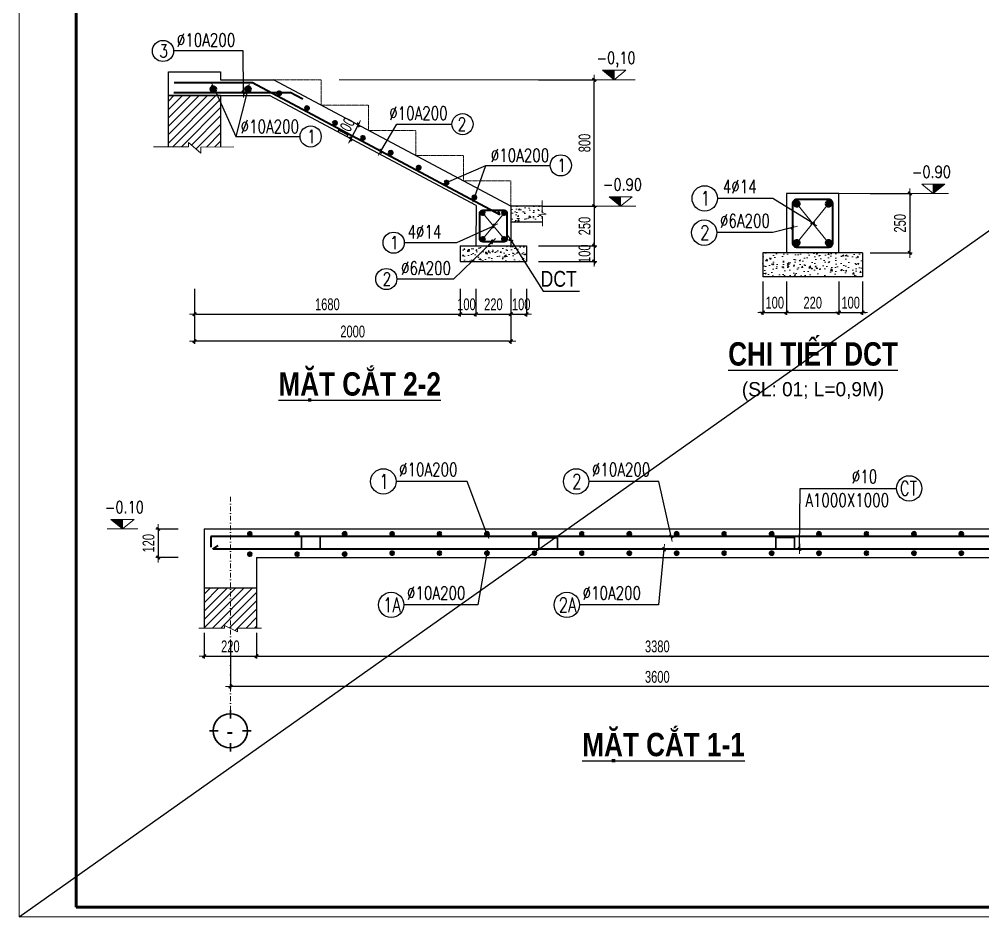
# Model space of a CAD drawing. Header units: millimetres. Extents: x -182770 to 489476, y -561170 to -280028.
# Drawn here: x -113050 to -92740, y -542289 to -523378 of the extents above; entities that cross this region are included whole.
import ezdxf
from ezdxf.enums import TextEntityAlignment as Align

# ---------------------------------------------------------------- set-up
doc = ezdxf.new("R2010")
doc.units = ezdxf.units.MM
doc.header["$MEASUREMENT"] = 0
doc.header["$PDMODE"] = 32
for name, pattern in [('CENTER', [2, 1.25, -0.25, 0.25, -0.25]), ('DASHDOT', [1, 0.5, -0.25, 0, -0.25]), ('HIDDEN', [0.375, 0.25, -0.125])]:
    doc.linetypes.add(name, pattern=pattern)
doc.layers.get('Defpoints').update_dxf_attribs({"color": 1})
for name, color, linetype, lineweight in [('Dim', 252, 'Continuous', 13), ('Khungten_LCDI', 7, 'Continuous', 5), ('LC Dim', 8, 'Continuous', 18), ('LC Hatch', 252, 'Continuous', 9), ('LC ISO', 153, 'Continuous', 13), ('LC MANH DUT', 35, 'HIDDEN', 5), ('LC Net dam 1', 30, 'Continuous', 30), ('LC Net dam2', 6, 'Continuous', 40), ('LC Net dam3', 1, 'Continuous', 60), ('LC Net thay', 63, 'Continuous', 25), ('LC Net truc', 79, 'DASHDOT', 13), ('LC Text1', 3, 'Continuous', 20), ('LC Text2', 7, 'Continuous', 25), ('thay1', 63, 'Continuous', 18), ('truc', 76, 'CENTER', 9), ('v-MANH', 147, 'Continuous', 5)]:
    doc.layers.add(name, color=color, linetype=linetype, lineweight=lineweight)
doc.layers.add('KCS_Plotter', color=11, linetype='Continuous', plot=False)
doc.styles.add('1', font='vnsimli.shx', dxfattribs={"width": 0.6})
doc.styles.add('EG 1', font='VHAVANB.TTF')
doc.styles.add('HOATBIF', font='hoatbif.shx', dxfattribs={"width": 0.7})
doc.styles.add('Khungten', font='VHAVAN.TTF', dxfattribs={"width": 0.9, "height": 5000})
doc.styles.add('LC 1', font='VHAVANB.TTF')
doc.styles.add('LC 3', font='vnsimli.shx', dxfattribs={"width": 0.75})
doc.styles.add('LC3', font='VHARIALB.TTF', dxfattribs={"width": 0.8})
doc.styles.add('T1', font='Vnsimli.shx', dxfattribs={"width": 0.8})
doc.styles.add('T2', font='VHARIAL.TTF', dxfattribs={"width": 0.8})
doc.styles.add('Tahoma', font='tahoma.ttf')
doc.styles.add('Title', font='VHBLACK.TTF', dxfattribs={"width": 0.8})
doc.dimstyles.new('1-100', dxfattribs={"dimscale": 100, "dimtxt": 2.5, "dimasz": 0.35, "dimexe": 0.5, "dimexo": 0, "dimgap": 0.8, "dimtad": 1, "dimdec": 0, "dimzin": 0, "dimdsep": 46, "dimtxsty": 'HOATBIF', "dimblk1": 'DOT', "dimblk2": 'DOT', "dimsah": 1, "dimcen": -1, "dimdle": 1, "dimclrd": 256, "dimclre": 256, "dimclrt": 4, "dimadec": 3, "dimazin": 2, "dimtfac": 0.333333, "dimtdec": 0, "dimtix": 1, "dimtmove": 2, "dimatfit": 3, "dimldrblk": 'DOT', "dimfxl": 1, "dimtvp": 0.833333, "dimtolj": 1, "dimtzin": 0, "dimarcsym": 0})
doc.dimstyles.new('1-100$7', dxfattribs={"dimtxt": 230, "dimasz": 300, "dimexe": 50, "dimexo": 300, "dimgap": 80, "dimtad": 1, "dimdec": 3, "dimzin": 12, "dimdsep": 46, "dimtxsty": '1', "dimblk1": 'ARCHTICK', "dimblk2": 'ARCHTICK', "dimsah": 1, "dimcen": 0.09, "dimdle": 160, "dimclrd": 6, "dimclre": 6, "dimclrt": 2, "dimadec": 3, "dimazin": 3, "dimtfac": 1, "dimtdec": 3, "dimtix": 1, "dimtmove": 2, "dimatfit": 3, "dimldrblk": 'DOTSMALL', "dimfxl": 1, "dimtolj": 1, "dimtzin": 15, "dimarcsym": 0})
doc.dimstyles.new('1-110', dxfattribs={"dimscale": 110, "dimtxt": 2.5, "dimasz": 0.35, "dimexe": 0.5, "dimexo": 1, "dimgap": 0.8, "dimtad": 1, "dimdec": 0, "dimzin": 0, "dimdsep": 46, "dimtxsty": 'HOATBIF', "dimblk1": 'DOT', "dimblk2": 'DOT', "dimsah": 1, "dimcen": -1, "dimdle": 1, "dimclrd": 256, "dimclre": 256, "dimclrt": 4, "dimadec": 3, "dimazin": 2, "dimtfac": 0.333333, "dimtdec": 0, "dimtix": 1, "dimtmove": 2, "dimatfit": 3, "dimldrblk": 'DOT', "dimfxl": 1, "dimtvp": 0.833333, "dimtolj": 1, "dimtzin": 0, "dimarcsym": 0})
pattern_1 = [(50, (-161296.87, -334737.32), (256.1641, -22.41145), [26.7857, -294.64256]), (355, (-161296.87, -334737.32), (-49.554, 268.63978), [21.42855, -235.71405]), (100.45144, (-161275.53, -334739.19), (206.6101, 246.22832), [22.76433, -250.40765]), (46.1842, (-161296.87, -334665.9), (381.15724, -59.11397), [40.1785, -441.96384]), (96.63564, (-161265.1, -334670.8), (333.8075, 347.89915), [34.1465, -375.6117]), (351.18416, (-161296.87, -334665.9), (333.8075, 347.89915), [32.1428, -353.5711]), (21, (-161261.16, -334683.75), (213.18088, -143.79232), [26.7857, -294.64256]), (326, (-161261.16, -334683.75), (86.89825, 258.9819), [21.42855, -235.71405]), (71.45144, (-161243.4, -334695.73), (300.07912, 115.18958), [22.76433, -250.40765]), (37.5, (-161296.87, -334737.32), (4.3428, 118.890543), [0, -232.85691, 0, -239.28547, 0, -236.6069]), (7.5, (-161296.87, -334737.32), (93.95331, 140.861184), [0, -136.42843, 0, -227.49977, 0, -90.17848]), (327.5, (-161376.52, -334737.32), (190.65068, -8.055303), [0, -89.28562, 0, -278.57115, 0, -369.64249]), (317.5, (-161412.23, -334737.32), (208.28057, 35.75174), [0, -116.07131, 0, -184.99981, 0, -262.49974])]

# ---------------------------------------------------------------- blocks, each defined once
blk = doc.blocks.new('lcdi fix')
at = {"layer": 'Defpoints', "lineweight": 0}
blk.add_lwpolyline([(-1200, -14850), (-1200, 14850), (40800, 14850), (40800, -14850)], close=True, dxfattribs=at)
at = {"layer": 'Khungten_LCDI', "color": 5, "lineweight": 60}
blk.add_lwpolyline([(0, -14650), (0, 14650), (40600, 14650), (40600, -14650)], close=True, dxfattribs=at)
at = {"color": 7, "style": 'Khungten', "width": 0.8}
for tag, p in [('REVISION', (39499, -10746)), ('NGAYHT', (39546, -11609))]:
    blk.add_attdef(tag, text='', height=200, dxfattribs=at).set_placement(p, align=Align.CENTER)
at = {"layer": 'LC Text1', "color": 3, "style": 'LC 1', "width": 1.834006}
for tag, p, p2 in [('TENBANVE1', (36913, -8886), (40339, -8886)), ('TENBANVE2', (36913, -9562), (40339, -9562))]:
    blk.add_attdef(tag, text='', height=250, dxfattribs=at).set_placement(p, p2, align=Align.FIT)
at = {"layer": 'LC Text1', "style": 'Title', "width": 0.7}
blk.add_attdef('SOBANVE', text='', height=250, dxfattribs=at).set_placement((39562, -13896), align=Align.CENTER)
blk = doc.blocks.new('DOT')
at = {"layer": 'LC Dim'}
blk.add_line((-3, 0), (3, 0), dxfattribs=at)
at = {"layer": 'LC Dim', "color": 4}
blk.add_line((-1, -1), (1, 1), dxfattribs=at)
blk.add_lwpolyline([(0.5, 1), (-1, -0.5), (-0.5, -1), (1, 0.5)], close=True, dxfattribs=at)
blk = doc.blocks.new('*D1233')
at = {"layer": 'Defpoints', "color": 0, "transparency": 16777216}
for p in [(-109355, -529055), (-102688, -529055), (-109355, -530164)]:
    blk.add_point(p, dxfattribs=at)
at = {"layer": 'LC Dim', "lineweight": -2, "transparency": 16777216}
for p, q in [((-109355, -529055), (-109355, -530214)), ((-102688, -529055), (-102688, -530214)), ((-102723, -530164), (-109320, -530164))]:
    blk.add_line(p, q, dxfattribs=at)
at = {"layer": 'LC Dim', "lineweight": -2, "transparency": 16777216, "xscale": 35, "yscale": 35, "zscale": 35, "rotation": 180}
blk.add_blockref('DOT', (-109355, -530164), dxfattribs=at)
at = {"layer": 'LC Dim', "lineweight": -2, "transparency": 16777216, "xscale": 35, "yscale": 35, "zscale": 35}
blk.add_blockref('DOT', (-102688, -530164), dxfattribs=at)
at = {"layer": 'LC Dim', "color": 4, "transparency": 16777216, "insert": (-106022, -529959), "char_height": 250, "attachment_point": 5, "style": 'HOATBIF'}
blk.add_mtext('\\A1;2000', dxfattribs=at)
blk = doc.blocks.new('_Dot')
at = {"color": 0, "linetype": 'ByBlock', "lineweight": -2}
blk.add_line((-0.5, 0), (-1, 0), dxfattribs=at)
at = {"color": 0, "linetype": 'ByBlock', "const_width": 0.5}
blk.add_lwpolyline([(-0.25, 0, 1), (0.25, 0, 1)], format="xyb", close=True, dxfattribs=at)
blk = doc.blocks.new('*D1234')
at = {"layer": 'Defpoints', "color": 0, "transparency": 16777216}
for p in [(-102102, -524652), (-100928, -524652), (-102023, -527319)]:
    blk.add_point(p, dxfattribs=at)
at = {"layer": 'LC Dim', "lineweight": -2, "transparency": 16777216}
for p, q in [((-102102, -524652), (-100878, -524652)), ((-100928, -527284), (-100928, -524687)), ((-102023, -527319), (-100878, -527319))]:
    blk.add_line(p, q, dxfattribs=at)
at = {"layer": 'LC Dim', "lineweight": -2, "transparency": 16777216, "xscale": 35, "yscale": 35, "zscale": 35}
for p, rotation in [((-100928, -524652), 90), ((-100928, -527319), 270)]:
    blk.add_blockref('DOT', p, dxfattribs=dict(at, rotation=rotation))
at = {"layer": 'LC Dim', "color": 4, "transparency": 16777216, "insert": (-101133, -525985), "char_height": 250, "attachment_point": 5, "rotation": 90, "style": 'HOATBIF'}
blk.add_mtext('\\A1;800', dxfattribs=at)
blk = doc.blocks.new('Caodo1')
at = {"layer": 'LC Text1'}
blk.add_hatch(color=4, dxfattribs=at).paths.add_polyline_path([(0, 200), (0, 0), (243, 200)])
at = {"layer": 'LC Text1', "color": 4}
for p, q in [((324, 0), (-324, 0)), ((0, 0), (0, 200))]:
    blk.add_line(p, q, dxfattribs=at)
blk.add_lwpolyline([(-243, 200), (243, 200), (0, 0), (0, 0)], close=True, dxfattribs=at)
at = {"layer": 'LC Text1', "color": 4, "style": 'T1', "width": 0.8}
blk.add_attdef('%%P0,00', text='', height=250, dxfattribs=at).set_placement((-39, 460), align=Align.MIDDLE_CENTER)
blk = doc.blocks.new('theptron1')
at = {"layer": 'LC Net dam3'}
for p, q in [((-0.5, 0), (0.5, 0)), ((-0.35, 0.35), (0.35, -0.35)), ((0.35, 0.35), (-0.35, -0.35)), ((0, 0.5), (0, -0.5))]:
    blk.add_line(p, q, dxfattribs=at)
blk.add_circle((0, 0), 0.5, dxfattribs=at)
blk = doc.blocks.new('*D1235')
at = {"layer": 'Defpoints', "color": 0, "transparency": 16777216}
for p in [(-102023, -527319), (-102102, -528152), (-100928, -528152)]:
    blk.add_point(p, dxfattribs=at)
at = {"layer": 'LC Dim', "lineweight": -2, "transparency": 16777216}
for p, q in [((-102023, -527319), (-100878, -527319)), ((-100928, -527354), (-100928, -528117)), ((-102102, -528152), (-100878, -528152))]:
    blk.add_line(p, q, dxfattribs=at)
at = {"layer": 'LC Dim', "lineweight": -2, "transparency": 16777216, "xscale": 35, "yscale": 35, "zscale": 35}
for p, rotation in [((-100928, -527319), 90), ((-100928, -528152), 270)]:
    blk.add_blockref('DOT', p, dxfattribs=dict(at, rotation=rotation))
at = {"layer": 'LC Dim', "color": 4, "transparency": 16777216, "insert": (-101133, -527735), "char_height": 250, "attachment_point": 5, "rotation": 90, "style": 'HOATBIF'}
blk.add_mtext('\\A1;250', dxfattribs=at)
blk = doc.blocks.new('*D1236')
at = {"layer": 'Defpoints', "color": 0, "transparency": 16777216}
for p in [(-102102, -528152), (-102102, -528485), (-100928, -528485)]:
    blk.add_point(p, dxfattribs=at)
at = {"layer": 'LC Dim', "lineweight": -2, "transparency": 16777216}
for p, q in [((-102102, -528152), (-100878, -528152)), ((-100928, -528117), (-100928, -528082)), ((-100928, -528152), (-100928, -528485)), ((-102102, -528485), (-100878, -528485)), ((-100928, -528520), (-100928, -528555))]:
    blk.add_line(p, q, dxfattribs=at)
at = {"layer": 'LC Dim', "lineweight": -2, "transparency": 16777216, "xscale": 35, "yscale": 35, "zscale": 35}
for p, rotation in [((-100928, -528152), 270), ((-100928, -528485), 90)]:
    blk.add_blockref('DOT', p, dxfattribs=dict(at, rotation=rotation))
at = {"layer": 'LC Dim', "color": 4, "transparency": 16777216, "insert": (-101133, -528318), "char_height": 250, "attachment_point": 5, "rotation": 90, "style": 'HOATBIF'}
blk.add_mtext('\\A1;100', dxfattribs=at)
blk = doc.blocks.new('*U1128')
at = {"layer": 'LC Dim', "xscale": 66.64550114019022, "yscale": 66.64550114019022, "zscale": 66.64550114019022, "rotation": 180}
blk.add_blockref('theptron1', (0, 0), dxfattribs=at)
blk = doc.blocks.new('*U1129')
at = {"layer": 'thay1', "color": 0, "linetype": 'ByBlock', "lineweight": -2, "transparency": 16777216}
for p in [(4060, 2298), (3480, 1970), (2900, 1642), (2320, 1313), (1740, 985), (1160, 657), (580, 328), (0, 0)]:
    blk.add_blockref('*U1128', p, dxfattribs=at)
blk = doc.blocks.new('*D1237')
at = {"layer": 'Defpoints', "color": 0, "transparency": 16777216}
for p in [(-105946, -525581), (-106102, -525876), (-106060, -525898)]:
    blk.add_point(p, dxfattribs=at)
at = {"layer": 'LC Dim', "lineweight": -2, "transparency": 16777216}
for p, q in [((-105903, -525604), (-106060, -525898)), ((-105946, -525581), (-105859, -525628)), ((-105886, -525573), (-105870, -525543)), ((-106102, -525876), (-106015, -525922)), ((-106076, -525929), (-106092, -525960))]:
    blk.add_line(p, q, dxfattribs=at)
at = {"layer": 'LC Dim', "lineweight": -2, "transparency": 16777216, "xscale": 35, "yscale": 35, "zscale": 35}
for p, rotation in [((-105903, -525604), 241.92751306417), ((-106060, -525898), 61.92751306416999)]:
    blk.add_blockref('DOT', p, dxfattribs=dict(at, rotation=rotation))
at = {"layer": 'LC Dim', "color": 4, "transparency": 16777216, "insert": (-106162, -525655), "char_height": 250, "attachment_point": 5, "rotation": 61.9275, "style": 'HOATBIF'}
blk.add_mtext('\\A1;100', dxfattribs=at)
blk = doc.blocks.new('*D1238')
at = {"layer": 'Defpoints', "color": 0, "transparency": 16777216}
for p in [(-109355, -529055), (-103755, -529055), (-103755, -529591)]:
    blk.add_point(p, dxfattribs=at)
at = {"layer": 'LC Dim', "lineweight": -2, "transparency": 16777216}
for p, q in [((-109355, -529055), (-109355, -529641)), ((-103755, -529055), (-103755, -529641)), ((-109320, -529591), (-103790, -529591))]:
    blk.add_line(p, q, dxfattribs=at)
at = {"layer": 'LC Dim', "lineweight": -2, "transparency": 16777216, "xscale": 35, "yscale": 35, "zscale": 35, "rotation": 180}
blk.add_blockref('DOT', (-109355, -529591), dxfattribs=at)
at = {"layer": 'LC Dim', "lineweight": -2, "transparency": 16777216, "xscale": 35, "yscale": 35, "zscale": 35}
blk.add_blockref('DOT', (-103755, -529591), dxfattribs=at)
at = {"layer": 'LC Dim', "color": 4, "transparency": 16777216, "insert": (-106555, -529386), "char_height": 250, "attachment_point": 5, "style": 'HOATBIF'}
blk.add_mtext('\\A1;1680', dxfattribs=at)
blk = doc.blocks.new('*D1239')
at = {"layer": 'Defpoints', "color": 0, "transparency": 16777216}
for p in [(-103755, -529055), (-103422, -529055), (-103422, -529591)]:
    blk.add_point(p, dxfattribs=at)
at = {"layer": 'LC Dim', "lineweight": -2, "transparency": 16777216}
for p, q in [((-103755, -529055), (-103755, -529641)), ((-103422, -529055), (-103422, -529641)), ((-103720, -529591), (-103457, -529591))]:
    blk.add_line(p, q, dxfattribs=at)
at = {"layer": 'LC Dim', "lineweight": -2, "transparency": 16777216, "xscale": 35, "yscale": 35, "zscale": 35, "rotation": 180}
blk.add_blockref('DOT', (-103755, -529591), dxfattribs=at)
at = {"layer": 'LC Dim', "lineweight": -2, "transparency": 16777216, "xscale": 35, "yscale": 35, "zscale": 35}
blk.add_blockref('DOT', (-103422, -529591), dxfattribs=at)
at = {"layer": 'LC Dim', "color": 4, "transparency": 16777216, "insert": (-103623, -529386), "char_height": 250, "attachment_point": 5, "style": 'HOATBIF'}
blk.add_mtext('\\A1;100', dxfattribs=at)
blk = doc.blocks.new('*D1240')
at = {"layer": 'Defpoints', "color": 0, "transparency": 16777216}
for p in [(-103422, -529055), (-102688, -529055), (-102688, -529591)]:
    blk.add_point(p, dxfattribs=at)
at = {"layer": 'LC Dim', "lineweight": -2, "transparency": 16777216}
for p, q in [((-103422, -529055), (-103422, -529641)), ((-102688, -529055), (-102688, -529641)), ((-103387, -529591), (-102723, -529591))]:
    blk.add_line(p, q, dxfattribs=at)
at = {"layer": 'LC Dim', "lineweight": -2, "transparency": 16777216, "xscale": 35, "yscale": 35, "zscale": 35, "rotation": 180}
blk.add_blockref('DOT', (-103422, -529591), dxfattribs=at)
at = {"layer": 'LC Dim', "lineweight": -2, "transparency": 16777216, "xscale": 35, "yscale": 35, "zscale": 35}
blk.add_blockref('DOT', (-102688, -529591), dxfattribs=at)
at = {"layer": 'LC Dim', "color": 4, "transparency": 16777216, "insert": (-103055, -529386), "char_height": 250, "attachment_point": 5, "style": 'HOATBIF'}
blk.add_mtext('\\A1;220', dxfattribs=at)
blk = doc.blocks.new('*D1241')
at = {"layer": 'Defpoints', "color": 0, "transparency": 16777216}
for p in [(-102688, -529055), (-102355, -529055), (-102355, -529591)]:
    blk.add_point(p, dxfattribs=at)
at = {"layer": 'LC Dim', "lineweight": -2, "transparency": 16777216}
for p, q in [((-102688, -529055), (-102688, -529641)), ((-102355, -529055), (-102355, -529641)), ((-102653, -529591), (-102390, -529591))]:
    blk.add_line(p, q, dxfattribs=at)
at = {"layer": 'LC Dim', "lineweight": -2, "transparency": 16777216, "xscale": 35, "yscale": 35, "zscale": 35, "rotation": 180}
blk.add_blockref('DOT', (-102688, -529591), dxfattribs=at)
at = {"layer": 'LC Dim', "lineweight": -2, "transparency": 16777216, "xscale": 35, "yscale": 35, "zscale": 35}
blk.add_blockref('DOT', (-102355, -529591), dxfattribs=at)
at = {"layer": 'LC Dim', "color": 4, "transparency": 16777216, "insert": (-102469, -529386), "char_height": 250, "attachment_point": 5, "style": 'HOATBIF'}
blk.add_mtext('\\A1;100', dxfattribs=at)
blk = doc.blocks.new('TIEUDE1')
at = {"layer": 'LC Text2', "color": 7, "style": 'LC 1'}
blk.add_attdef('TIªU§Ò', text='', height=5, dxfattribs=at).set_placement((0, 0), align=Align.BOTTOM_CENTER)
blk.add_attdef('TL', text='', height=3, dxfattribs=at).set_placement((0, -2), align=Align.TOP_CENTER)
blk = doc.blocks.new('*D1214')
at = {"layer": 'Defpoints', "color": 0, "transparency": 16777216}
for p in [(-95115, -527052), (-95115, -528302), (-94279, -528302)]:
    blk.add_point(p, dxfattribs=at)
at = {"layer": 'Dim', "lineweight": -2, "transparency": 16777216}
for p, q in [((-95115, -527052), (-94229, -527052)), ((-94279, -527087), (-94279, -528267)), ((-95115, -528302), (-94229, -528302))]:
    blk.add_line(p, q, dxfattribs=at)
at = {"layer": 'Dim', "lineweight": -2, "transparency": 16777216, "xscale": 35, "yscale": 35, "zscale": 35}
for p, rotation in [((-94279, -527052), 90), ((-94279, -528302), 270)]:
    blk.add_blockref('DOT', p, dxfattribs=dict(at, rotation=rotation))
at = {"layer": 'Dim', "color": 4, "transparency": 16777216, "insert": (-94484, -527677), "char_height": 250, "attachment_point": 5, "rotation": 90, "style": 'HOATBIF'}
blk.add_mtext('\\A1;250', dxfattribs=at)
blk = doc.blocks.new('*D1215')
at = {"layer": 'Defpoints', "color": 0, "transparency": 16777216}
for p in [(-97374, -528901), (-96874, -528901), (-96874, -529556)]:
    blk.add_point(p, dxfattribs=at)
at = {"layer": 'Dim', "lineweight": -2, "transparency": 16777216}
for p, q in [((-97374, -528901), (-97374, -529606)), ((-96874, -528901), (-96874, -529606)), ((-97409, -529556), (-97444, -529556)), ((-97374, -529556), (-96874, -529556)), ((-96839, -529556), (-96804, -529556))]:
    blk.add_line(p, q, dxfattribs=at)
at = {"layer": 'Dim', "lineweight": -2, "transparency": 16777216, "xscale": 35, "yscale": 35, "zscale": 35}
blk.add_blockref('DOT', (-97374, -529556), dxfattribs=at)
at = {"layer": 'Dim', "lineweight": -2, "transparency": 16777216, "xscale": 35, "yscale": 35, "zscale": 35, "rotation": 180}
blk.add_blockref('DOT', (-96874, -529556), dxfattribs=at)
at = {"layer": 'Dim', "color": 4, "transparency": 16777216, "insert": (-97124, -529351), "char_height": 250, "attachment_point": 5, "style": 'HOATBIF'}
blk.add_mtext('\\A1;100', dxfattribs=at)
blk = doc.blocks.new('*D1216')
at = {"layer": 'Defpoints', "color": 0, "transparency": 16777216}
for p in [(-96874, -528901), (-95774, -528901), (-95774, -529556)]:
    blk.add_point(p, dxfattribs=at)
at = {"layer": 'Dim', "lineweight": -2, "transparency": 16777216}
for p, q in [((-96874, -528901), (-96874, -529606)), ((-95774, -528901), (-95774, -529606)), ((-96839, -529556), (-95809, -529556))]:
    blk.add_line(p, q, dxfattribs=at)
at = {"layer": 'Dim', "lineweight": -2, "transparency": 16777216, "xscale": 35, "yscale": 35, "zscale": 35, "rotation": 180}
blk.add_blockref('DOT', (-96874, -529556), dxfattribs=at)
at = {"layer": 'Dim', "lineweight": -2, "transparency": 16777216, "xscale": 35, "yscale": 35, "zscale": 35}
blk.add_blockref('DOT', (-95774, -529556), dxfattribs=at)
at = {"layer": 'Dim', "color": 4, "transparency": 16777216, "insert": (-96324, -529351), "char_height": 250, "attachment_point": 5, "style": 'HOATBIF'}
blk.add_mtext('\\A1;220', dxfattribs=at)
blk = doc.blocks.new('*D1217')
at = {"layer": 'Defpoints', "color": 0, "transparency": 16777216}
for p in [(-95774, -528901), (-95274, -528901), (-95274, -529556)]:
    blk.add_point(p, dxfattribs=at)
at = {"layer": 'Dim', "lineweight": -2, "transparency": 16777216}
for p, q in [((-95774, -528901), (-95774, -529606)), ((-95274, -528901), (-95274, -529606)), ((-95809, -529556), (-95844, -529556)), ((-95774, -529556), (-95274, -529556)), ((-95239, -529556), (-95204, -529556))]:
    blk.add_line(p, q, dxfattribs=at)
at = {"layer": 'Dim', "lineweight": -2, "transparency": 16777216, "xscale": 35, "yscale": 35, "zscale": 35}
blk.add_blockref('DOT', (-95774, -529556), dxfattribs=at)
at = {"layer": 'Dim', "lineweight": -2, "transparency": 16777216, "xscale": 35, "yscale": 35, "zscale": 35, "rotation": 180}
blk.add_blockref('DOT', (-95274, -529556), dxfattribs=at)
at = {"layer": 'Dim', "color": 4, "transparency": 16777216, "insert": (-95524, -529351), "char_height": 250, "attachment_point": 5, "style": 'HOATBIF'}
blk.add_mtext('\\A1;100', dxfattribs=at)
blk = doc.blocks.new('*D1187')
at = {"layer": 'Defpoints', "color": 0, "transparency": 16777216}
for p in [(-109603, -534119), (-110119, -534719), (-109603, -534719)]:
    blk.add_point(p, dxfattribs=at)
at = {"layer": 'LC Dim', "lineweight": -2, "transparency": 16777216}
for p, q in [((-109703, -534119), (-110169, -534119)), ((-110119, -534154), (-110119, -534684)), ((-109703, -534719), (-110169, -534719))]:
    blk.add_line(p, q, dxfattribs=at)
at = {"layer": 'LC Dim', "lineweight": -2, "transparency": 16777216, "xscale": 35, "yscale": 35, "zscale": 35}
for p, rotation in [((-110119, -534119), 90), ((-110119, -534719), 270)]:
    blk.add_blockref('DOT', p, dxfattribs=dict(at, rotation=rotation))
at = {"layer": 'LC Dim', "color": 4, "transparency": 16777216, "insert": (-110324, -534419), "char_height": 250, "attachment_point": 5, "rotation": 90, "style": 'HOATBIF'}
blk.add_mtext('\\A1;120', dxfattribs=at)
blk = doc.blocks.new('*D1188')
at = {"layer": 'Defpoints', "color": 0, "transparency": 16777216}
for p in [(-109150, -536206), (-108050, -536206), (-108050, -536799)]:
    blk.add_point(p, dxfattribs=at)
at = {"layer": 'LC Dim', "lineweight": -2, "transparency": 16777216}
for p, q in [((-109150, -536306), (-109150, -536849)), ((-108050, -536306), (-108050, -536849)), ((-109115, -536799), (-108085, -536799))]:
    blk.add_line(p, q, dxfattribs=at)
at = {"layer": 'LC Dim', "lineweight": -2, "transparency": 16777216, "xscale": 35, "yscale": 35, "zscale": 35, "rotation": 180}
blk.add_blockref('DOT', (-109150, -536799), dxfattribs=at)
at = {"layer": 'LC Dim', "lineweight": -2, "transparency": 16777216, "xscale": 35, "yscale": 35, "zscale": 35}
blk.add_blockref('DOT', (-108050, -536799), dxfattribs=at)
at = {"layer": 'LC Dim', "color": 4, "transparency": 16777216, "insert": (-108600, -536594), "char_height": 250, "attachment_point": 5, "style": 'HOATBIF'}
blk.add_mtext('\\A1;220', dxfattribs=at)
blk = doc.blocks.new('*D1189')
at = {"layer": 'Defpoints', "color": 0, "transparency": 16777216}
for p in [(-108050, -536206), (-91150, -536206), (-91150, -536799)]:
    blk.add_point(p, dxfattribs=at)
at = {"layer": 'LC Dim', "lineweight": -2, "transparency": 16777216}
for p, q in [((-108050, -536306), (-108050, -536849)), ((-91150, -536306), (-91150, -536849)), ((-108015, -536799), (-91185, -536799))]:
    blk.add_line(p, q, dxfattribs=at)
at = {"layer": 'LC Dim', "lineweight": -2, "transparency": 16777216, "xscale": 35, "yscale": 35, "zscale": 35, "rotation": 180}
blk.add_blockref('DOT', (-108050, -536799), dxfattribs=at)
at = {"layer": 'LC Dim', "lineweight": -2, "transparency": 16777216, "xscale": 35, "yscale": 35, "zscale": 35}
blk.add_blockref('DOT', (-91150, -536799), dxfattribs=at)
at = {"layer": 'LC Dim', "color": 4, "transparency": 16777216, "insert": (-99600, -536594), "char_height": 250, "attachment_point": 5, "style": 'HOATBIF'}
blk.add_mtext('\\A1;3380', dxfattribs=at)
blk = doc.blocks.new('*D1191')
at = {"layer": 'Defpoints', "color": 0, "transparency": 16777216}
for p in [(-108600, -536436), (-90600, -536436), (-108600, -537441)]:
    blk.add_point(p, dxfattribs=at)
at = {"layer": 'LC Dim', "lineweight": -2, "transparency": 16777216}
for p, q in [((-108600, -536536), (-108600, -537491)), ((-90600, -536536), (-90600, -537491)), ((-90635, -537441), (-108565, -537441))]:
    blk.add_line(p, q, dxfattribs=at)
at = {"layer": 'LC Dim', "lineweight": -2, "transparency": 16777216, "xscale": 35, "yscale": 35, "zscale": 35, "rotation": 180}
blk.add_blockref('DOT', (-108600, -537441), dxfattribs=at)
at = {"layer": 'LC Dim', "lineweight": -2, "transparency": 16777216, "xscale": 35, "yscale": 35, "zscale": 35}
blk.add_blockref('DOT', (-90600, -537441), dxfattribs=at)
at = {"layer": 'LC Dim', "color": 4, "transparency": 16777216, "insert": (-99600, -537236), "char_height": 250, "attachment_point": 5, "style": 'HOATBIF'}
blk.add_mtext('\\A1;3600', dxfattribs=at)
blk = doc.blocks.new('KyHieu TrucDinhVi')
at = {"color": 7, "lineweight": 30}
for p, q in [((0, 2.36), (0, 4)), ((-2.36, 0), (-4, 0)), ((2.36, 0), (4, 0)), ((0, -2.36), (0, -4))]:
    blk.add_line(p, q, dxfattribs=at)
blk.add_circle((0, 0), 3.3, dxfattribs=at)
at = {"ltscale": 20, "style": 'Tahoma'}
blk.add_attdef('AA', text='', height=3, dxfattribs=at).set_placement((0, 0), align=Align.MIDDLE_CENTER)

msp = doc.modelspace()

# ---------------------------------------------------------------- hatches: boundary and pattern name
at = {"layer": 'LC Hatch'}
h = msp.add_hatch(dxfattribs=at)
h.set_pattern_fill('ANSI31', color=256, scale=1000)
h.set_pattern_definition([(45, (-164536.08, -278505.33), (-88.38835, 88.38835), [])])
h.paths.add_polyline_path([(-108805.1, -526068.2), (-108805.1, -524985.2), (-109905.1, -524985.2), (-109905.1, -526066.8), (-109482.8, -526066.8), (-109482.8, -525976.3), (-109224, -526200.2), (-109224, -526070.2)])
h = msp.add_hatch(dxfattribs=at)
h.set_pattern_fill('AR-CONC', color=256, scale=35.71425)
h.set_pattern_definition(pattern_1)
h.paths.add_polyline_path([(-102688.5, -527318.6), (-102025, -527318.6), (-102025, -527452.3), (-101942.5, -527482.3), (-102104.6, -527501.9), (-102023.3, -527536.1), (-102023.3, -527651.9), (-102688.5, -527651.9)])
h = msp.add_hatch(dxfattribs=at)
h.set_pattern_fill('AR-CONC', color=256, scale=35.71425)
h.set_pattern_definition(pattern_1)
h.paths.add_polyline_path([(-103755.1, -528151.7), (-102355.1, -528151.7), (-102355.1, -528485.1), (-103755.1, -528485.1)])
h = msp.add_hatch(dxfattribs=at)
h.set_pattern_fill('AR-CONC', color=256, scale=42.8571)
h.set_pattern_definition([(50, (-1631131.68, -779387.15), (307.396914, -26.893745), [32.142825, -353.571075]), (355, (-1631131.68, -779387.15), (-59.4648, 322.367735), [25.71426, -282.85686]), (100.4514, (-1631106.06, -779389.4), (247.932344, 295.473794), [27.3172, -300.489176]), (46.1842, (-1631131.68, -779301.43), (457.38856, -70.93665), [48.21424, -530.35661]), (96.6356, (-1631093.56, -779307.34), (400.56933, 417.47867), [40.9758, -450.73369]), (351.1842, (-1631131.7, -779301.43), (400.569, 417.47898), [38.57139, -424.28529]), (21, (-1631088.82, -779322.86), (255.817052, -172.55078), [32.142825, -353.571075]), (326, (-1631088.82, -779322.86), (104.277895, 310.77828), [25.71426, -282.85686]), (71.4514, (-1631067.5, -779337.24), (360.09505, 138.22722), [27.3172, -300.489176]), (37.5, (-1631131.68, -779387.15), (5.211361, 142.668652), [0, -279.428292, 0, -287.14257, 0, -283.928288]), (7.5, (-1631131.68, -779387.15), (112.743975, 169.033422), [0, -163.714122, 0, -272.999727, 0, -108.214178]), (327.5, (-1631227.25, -779387.15), (228.780815, -9.666364), [0, -107.14275, 0, -334.28538, 0, -443.570985]), (317.5, (-1631270.1, -779387.15), (249.93668, 42.902092), [0, -139.285575, 0, -221.999778, 0, -314.999685])])
h.paths.add_polyline_path([(-95274.1, -528802.3), (-95274.1, -528302.3), (-97374.1, -528302.3), (-97374.1, -528802.3)])
h = msp.add_hatch(dxfattribs=at)
h.set_pattern_fill('ANSI31', color=256, scale=1000)
h.set_pattern_definition([(45, (-193483.52, -291024.23), (-88.38835, 88.38835), [])])
h.paths.add_polyline_path([(-108721.6, -536149.9), (-108446.1, -536287.7), (-108446.1, -536206.4), (-108050, -536206.4), (-108050, -535368.7), (-109150, -535368.7), (-109150, -536206.4), (-108721.6, -536206.4)])
h.paths.add_polyline_path([(-90050, -535368.7), (-91150, -535368.7), (-91150, -536206.4), (-90763.7, -536206.4), (-90763.7, -536149.9), (-90488.2, -536287.7), (-90488.2, -536206.4), (-90050, -536206.4)])

# ---------------------------------------------------------------- linework, layer by layer
at = {"layer": 'Dim'}
for p, q in [((-96658.6, -527267.8), (-95989.7, -528086.7)), ((-95989.7, -527267.8), (-96658.6, -528086.7)), ((-102831.5, -527462.1, -22.6), (-103277.4, -528008, -22.6)), ((-103277.4, -527462.1, -22.6), (-102831.5, -528008, -22.6))]:
    msp.add_line(p, q, dxfattribs=at)
at = {"layer": 'KCS_Plotter', "ltscale": 250}
msp.add_line((-113049.6, -542288.8), (-71049.6, -512588.8), dxfattribs=at)
at = {"layer": 'LC MANH DUT'}
for points in [[(-106688.5, -525185.2), (-106688.5, -524651.9), (-107688.5, -524651.9)], [(-105688.5, -525718.6), (-105688.5, -525185.2), (-106688.5, -525185.2)], [(-104688.5, -526251.9), (-104688.5, -525718.6), (-105688.5, -525718.6)], [(-103688.5, -526785.2), (-103688.5, -526251.9), (-104688.5, -526251.9)], [(-102688.5, -527318.6), (-102688.5, -526785.2), (-103688.5, -526785.2)]]:
    msp.add_lwpolyline(points, dxfattribs=at)
at = {"layer": 'LC Net dam 1'}
for points in [[(-107321.8, -534539.1), (-107099.7, -534539.1), (-107099.7, -534274.1), (-106706.6, -534274.1), (-106706.6, -534539.1), (-106491.8, -534539.1)], [(-102321.8, -534539.1), (-102099.7, -534539.1), (-102099.7, -534306.7), (-101706.6, -534306.7), (-101706.6, -534539.1), (-101491.8, -534539.1)], [(-97321.8, -534539.1), (-97099.7, -534539.1), (-97099.7, -534296.9), (-96706.6, -534296.9), (-96706.6, -534539.1), (-96491.8, -534539.1)]]:
    msp.add_lwpolyline(points, dxfattribs=at)
at = {"layer": 'LC Net dam2'}
for p, q in [((-108129.9, -524718.7), (-109787.9, -524718.7)), ((-102917, -527498.9), (-108129.9, -524718.7)), ((-109794.3, -524918.2), (-107337.5, -524918.2)), ((-107073.9, -525058.8), (-107337.5, -524918.2)), ((-102917, -527498.9), (-102949.3, -527412.7)), ((-90188.2, -534277.2), (-109011.9, -534277.2)), ((-109011.9, -534277.2), (-109011.9, -534500)), ((-108966.1, -534546.2), (-108858.1, -534469.3)), ((-90233.9, -534546.2), (-108966.1, -534546.2))]:
    msp.add_line(p, q, dxfattribs=at)
msp.add_lwpolyline([(-96663.1, -528177.3), (-95985.2, -528177.3, 0.4142136), (-95899.1, -528091.3), (-95899.1, -527263.3, 0.4142136), (-95985.2, -527177.3), (-96663.1, -527177.3, 0.4142136), (-96749.1, -527263.3), (-96749.1, -528091.3, 0.4142136)], format="xyb", close=True, dxfattribs=at)
at = {"layer": 'LC Net dam2', "elevation": -22.6}
msp.add_lwpolyline([(-102828.5, -528068.4), (-103280.4, -528068.4, -0.4142136), (-103337.8, -528011), (-103337.8, -527459.1, -0.4142136), (-103280.4, -527401.7), (-102828.5, -527401.7, -0.4142136), (-102771.1, -527459.1), (-102771.1, -528011, -0.4142136)], format="xyb", close=True, dxfattribs=at)
at = {"layer": 'LC Net thay', "ltscale": 2}
for p, q in [((-108805.1, -524651.9), (-107688.5, -524651.9)), ((-102688.5, -527318.6), (-107688.5, -524651.9)), ((-108805.1, -524985.2), (-107771.8, -524985.2)), ((-103421.8, -527305.2), (-107771.8, -524985.2)), ((-95774.1, -527052.3), (-96874.1, -527052.3)), ((-96874.1, -527052.3), (-96874.1, -528302.3)), ((-95774.1, -528302.3), (-95774.1, -527052.3)), ((-102025, -527318.6), (-102688.5, -527318.6)), ((-102023.3, -527651.9), (-102688.4, -527651.9)), ((-95274.1, -528302.3), (-97374.1, -528302.3)), ((-95274.1, -528802.3), (-97374.1, -528802.3)), ((-109150, -534118.7), (-109150, -536206.4)), ((-108050, -534718.7), (-108050, -536206.4)), ((-108050, -535368.7), (-109150, -535368.7))]:
    msp.add_line(p, q, dxfattribs=at)
at = {"layer": 'LC Net thay'}
for p, q in [((-109905.1, -524985.2), (-108805.1, -524985.2)), ((-108805.1, -524985.2), (-109905.1, -524985.2)), ((-97374.1, -528302.3), (-97374.1, -528802.3)), ((-95274.1, -528302.3), (-95274.1, -528802.3)), ((-109150, -534118.7), (-90050, -534118.7)), ((-108050, -534718.7), (-91150, -534718.7))]:
    msp.add_line(p, q, dxfattribs=at)
at = {"layer": 'LC Net thay', "ltscale": 7.5}
for p, q in [((-103421.8, -527305.2, -4.9), (-103421.9, -528151.7, -7.6)), ((-102688.5, -527318.6, -44.4), (-102688.2, -528151.7, -37.6)), ((-103755.1, -528151.7, -0.9), (-102355.1, -528151.7, -44.4)), ((-103755.1, -528151.7, -4.9), (-103755.1, -528485.1, -4.9)), ((-102355.1, -528151.7, -44.4), (-102355.1, -528485.1, -44.4)), ((-103755.1, -528485.1, -0.9), (-102355.1, -528485.1, -44.4))]:
    msp.add_line(p, q, dxfattribs=at)
at = {"layer": 'LC Net thay'}
for points in [[(-109905.1, -526066.8), (-109905.1, -524485.2), (-108805.1, -524485.2), (-108805.1, -524651.9)], [(-108805.1, -524985.2), (-108805.1, -526068.2)]]:
    msp.add_lwpolyline(points, dxfattribs=at)
at = {"layer": 'LC Net truc', "ltscale": 200}
msp.add_line((-108600, -533442.7), (-108600, -537934.7), dxfattribs=at)
at = {"layer": 'LC Text2', "ltscale": 100}
for centre, radius in [((-110020.1, -524045.5), 222.9), ((-103705.2, -525588.5), 222.9), ((-106908.6, -525847.5), 222.9), ((-101635.1, -526456.7), 222.9), ((-98600.8, -527152), 267.5), ((-98611.6, -527874.4), 267.5), ((-105157, -528086.7), 222.9), ((-105313.1, -528851.7), 222.9), ((-105375.7, -533116.3), 267.5), ((-101311.4, -533116.3), 267.5), ((-94289.7, -533263.2), 267.5), ((-105209, -535717.8), 267.5), ((-101507.2, -535717.8), 267.5)]:
    msp.add_circle(centre, radius, dxfattribs=at)
at = {"layer": 'truc'}
for p, q in [((-100065, -524651.9), (-106308.8, -524651.9)), ((-94107.3, -527052.3), (-95774.1, -527052.3)), ((-102022.5, -527318.6), (-100529.2, -527318.6))]:
    msp.add_line(p, q, dxfattribs=at)
at = {"layer": 'v-MANH'}
for points in [[(-110222.2, -526066.8), (-109482.8, -526066.8), (-109482.8, -525976.3), (-109224, -526200.2), (-109224, -526070.2), (-108527.9, -526066.8)], [(-102025, -527199.4), (-102025, -527452.3), (-101942.5, -527482.3), (-102104.6, -527501.9), (-102023.3, -527536.1), (-102023.3, -527736.9)], [(-109267.6, -536206.4), (-108721.6, -536206.4), (-108721.6, -536149.9), (-108446.1, -536287.7), (-108446.1, -536206.4), (-107944.4, -536206.4)]]:
    msp.add_lwpolyline(points, dxfattribs=at)

# ---------------------------------------------------------------- block references
at = {"layer": 'LC Dim'}
for p, xscale, yscale, zscale in [((-108958.6, -524850.1), 100.000000000162, 100.000000000162, 100.000000000162), ((-108228.8, -524850.1), 100.000000000162, 100.000000000162, 100.000000000162), ((-96658.6, -527267.8), 100.000000000162, 100.000000000162, 100.000000000162), ((-95989.7, -527267.8), -100.000000000162, 100.000000000162, 100.000000000162), ((-103277.4, -527462.1, -22.6), 66.666666400108, 66.666666400108, 66.666666400108), ((-102831.5, -527462.1, -22.6), -66.666666400108, 66.666666400108, 66.666666400108)]:
    msp.add_blockref('theptron1', p, dxfattribs=dict(at, xscale=xscale, yscale=yscale, zscale=zscale))
at = {"layer": 'LC Dim', "rotation": 180}
for p, xscale, yscale, zscale in [((-103277.4, -528008, -22.6), -66.666666400108, 66.666666400108, 66.666666400108), ((-102831.5, -528008, -22.6), 66.666666400108, 66.666666400108, 66.666666400108), ((-96658.6, -528086.7), -100.000000000162, 100.000000000162, 100.000000000162), ((-95989.7, -528086.7), 100.000000000162, 100.000000000162, 100.000000000162), ((-108190.5, -534220.7), 64.00000000010367, 64.00000000010367, 64.00000000010367), ((-107190.5, -534220.7), 64.00000000010367, 64.00000000010367, 64.00000000010367), ((-106190.5, -534220.7), 64.00000000010367, 64.00000000010367, 64.00000000010367), ((-105190.5, -534220.7), 64.00000000010367, 64.00000000010367, 64.00000000010367), ((-104190.5, -534220.7), 64.00000000010367, 64.00000000010367, 64.00000000010367), ((-103190.5, -534220.7), 64.00000000010367, 64.00000000010367, 64.00000000010367), ((-102190.5, -534220.7), 64.00000000010367, 64.00000000010367, 64.00000000010367), ((-101190.5, -534220.7), 64.00000000010367, 64.00000000010367, 64.00000000010367), ((-100190.5, -534220.7), 64.00000000010367, 64.00000000010367, 64.00000000010367), ((-99190.5, -534220.7), 64.00000000010367, 64.00000000010367, 64.00000000010367), ((-98190.5, -534220.7), 64.00000000010367, 64.00000000010367, 64.00000000010367), ((-97190.5, -534220.7), 64.00000000010367, 64.00000000010367, 64.00000000010367), ((-96190.5, -534220.7), 64.00000000010367, 64.00000000010367, 64.00000000010367), ((-95190.5, -534220.7), 64.00000000010367, 64.00000000010367, 64.00000000010367), ((-94190.5, -534220.7), 64.00000000010367, 64.00000000010367, 64.00000000010367), ((-93190.5, -534220.7), 64.00000000010367, 64.00000000010367, 64.00000000010367), ((-108190.5, -534647.8), 64.00000000010367, 64.00000000010367, 64.00000000010367), ((-107190.5, -534647.8), 64.00000000010367, 64.00000000010367, 64.00000000010367), ((-106190.5, -534647.8), 64.00000000010367, 64.00000000010367, 64.00000000010367), ((-105190.5, -534629.1), 64.00000000010367, 64.00000000010367, 64.00000000010367), ((-104190.5, -534629.1), 64.00000000010367, 64.00000000010367, 64.00000000010367), ((-103190.5, -534629.1), 64.00000000010367, 64.00000000010367, 64.00000000010367), ((-102190.5, -534629.1), 64.00000000010367, 64.00000000010367, 64.00000000010367), ((-101190.5, -534629.1), 64.00000000010367, 64.00000000010367, 64.00000000010367), ((-100190.5, -534629.1), 64.00000000010367, 64.00000000010367, 64.00000000010367), ((-99190.5, -534629.1), 64.00000000010367, 64.00000000010367, 64.00000000010367), ((-98190.5, -534629.1), 64.00000000010367, 64.00000000010367, 64.00000000010367), ((-97190.5, -534629.1), 64.00000000010367, 64.00000000010367, 64.00000000010367), ((-96190.5, -534629.1), 64.00000000010367, 64.00000000010367, 64.00000000010367), ((-95190.5, -534629.1), 64.00000000010367, 64.00000000010367, 64.00000000010367), ((-94190.5, -534629.1), 64.00000000010367, 64.00000000010367, 64.00000000010367), ((-93190.5, -534629.1), 64.00000000010367, 64.00000000010367, 64.00000000010367)]:
    msp.add_blockref('theptron1', p, dxfattribs=dict(at, xscale=xscale, yscale=yscale, zscale=zscale))
at = {"layer": 'LC ISO'}
ref = msp.add_blockref('KyHieu TrucDinhVi', (-108600, -538372.1), dxfattribs=dict(at, xscale=109.3333333333333, yscale=109.3333333333333, zscale=109.3333333333333))
ref.add_attrib('AA', '-', dxfattribs={"layer": '0', "ltscale": 20, "height": 393.6, "style": 'EG 1', "width": 0.8}).set_placement((-108611.9, -538372.1), align=Align.MIDDLE_CENTER)
at = {"layer": 'LC Net thay'}
msp.add_blockref('lcdi fix', (-111849.6, -527438.8), dxfattribs=at)
at = {"layer": 'LC Text1'}
ref = msp.add_blockref('Caodo1', (-100509.6, -524651.9), dxfattribs=dict(at, xscale=-1))
ref.add_attrib('%%P0,00', '-0,10', dxfattribs={"layer": 'LC Text2', "height": 250, "style": 'T1', "width": 0.8}).set_placement((-100470.6, -524192.4), align=Align.MIDDLE_CENTER)
ref = msp.add_blockref('Caodo1', (-93783.7, -527052.3), dxfattribs=at)
ref.add_attrib('%%P0,00', '-0.90', dxfattribs={"layer": 'LC Text2', "height": 250, "style": 'T1', "width": 0.8}).set_placement((-93822.8, -526592.8), align=Align.MIDDLE_CENTER)
ref = msp.add_blockref('Caodo1', (-100374.5, -527318.6), dxfattribs=dict(at, xscale=-1))
ref.add_attrib('%%P0,00', '-0.90', dxfattribs={"layer": 'LC Text2', "height": 250, "style": 'T1', "width": 0.8}).set_placement((-100335.5, -526859.1), align=Align.MIDDLE_CENTER)
ref = msp.add_blockref('Caodo1', (-110873.5, -534118.7), dxfattribs=dict(at, xscale=-1))
ref.add_attrib('%%P0,00', '-0.10', dxfattribs={"layer": 'LC Text2', "height": 250, "style": 'T1', "width": 0.8}).set_placement((-110834.5, -533659.2), align=Align.MIDDLE_CENTER)
at = {"layer": 'LC Text2'}
ref = msp.add_blockref('TIEUDE1', (-96317.6, -530823.4), dxfattribs=dict(at, xscale=100.0000000001933, yscale=100.0000000001933, zscale=100.0000000001933))
ref.add_attrib('TIªU§Ò', '%%Uchi tiÕt DCT', dxfattribs={"color": 7, "height": 492.441, "style": 'LC3', "width": 0.8}).set_placement((-96317.6, -530823.4), align=Align.BOTTOM_CENTER)
ref.add_attrib('TL', '(SL: 01; L=0,9m)', dxfattribs={"color": 7, "height": 300, "style": 'LC 1'}).set_placement((-96317.6, -531023.4), align=Align.TOP_CENTER)
ref = msp.add_blockref('TIEUDE1', (-105862.2, -531456.7), dxfattribs=dict(at, xscale=-100.0000000001933, yscale=100.0000000001933, zscale=100.0000000001933))
ref.add_attrib('TIªU§Ò', '%%UmÆt C¾T 2-2', dxfattribs={"color": 7, "height": 492.441, "style": 'LC3', "width": 0.8}).set_placement((-105873.4, -531456.7), align=Align.BOTTOM_CENTER)
ref = msp.add_blockref('TIEUDE1', (-99468.7, -539054.6), dxfattribs=dict(at, xscale=100.0000000001933, yscale=100.0000000001933, zscale=100.0000000001933))
ref.add_attrib('TIªU§Ò', '%%UmÆt C¾T 1-1', dxfattribs={"color": 7, "height": 492.441, "style": 'LC3', "width": 0.8}).set_placement((-99468.7, -539054.6), align=Align.BOTTOM_CENTER)
at = {"layer": 'thay1', "xscale": -1, "rotation": 1.443798393788063}
msp.add_blockref('*U1129', (-103455.7, -527132.3), dxfattribs=at)

# ---------------------------------------------------------------- texts
at = {"layer": 'LC Text2', "linetype": 'ByBlock', "style": 'LC 3', "width": 0.75}
for s, p in [('%%C10A200', (-109728.3, -523953.1)), ('%%C10A200', (-105251.7, -525496.1)), ('%%C10A200', (-108384.1, -525775.6)), ('%%C10A200', (-103110.6, -526384.8)), ('4%%C14', (-98220.1, -527041.1)), ('%%C6A200', (-98279.7, -527763.5)), ('4%%C14', (-104865.2, -527994.3)), ('%%C6A200', (-105002.1, -528759.3)), ('%%C10A200', (-105043.7, -533005.5)), ('%%C10A200', (-100979.4, -533005.5)), ('%%C10', (-95499.8, -533152.4)), ('A1000X1000', (-96480.9, -533651.9)), ('%%C10A200', (-104877.1, -535607)), ('%%C10A200', (-101175.3, -535607))]:
    msp.add_text(s, height=277.78, dxfattribs=at).set_placement(p)
for s, p in [('3', (-110007.5, -524045.5)), ('2', (-103717.8, -525588.5)), ('1', (-106889.2, -525847.5)), ('1', (-101615.7, -526456.7)), ('1', (-105144.4, -528086.7)), ('2', (-105300.5, -528851.7))]:
    msp.add_text(s, height=277.8, dxfattribs=at).set_placement(p, align=Align.MIDDLE_CENTER)
at = {"layer": 'LC Text2', "ltscale": 100, "style": 'LC 3', "width": 0.75}
for s, height, p in [('1', 305.6, (-98585.7, -527152)), ('2', 305.6, (-98596.5, -527874.4)), ('1', 305.6, (-105360.6, -533116.3)), ('2', 305.6, (-101296.3, -533116.3)), ('CT', 305.56, (-94304.8, -533263.2)), ('1A', 305.56, (-105193.9, -535717.8)), ('2A', 305.56, (-101492.1, -535717.8))]:
    msp.add_text(s, height=height, dxfattribs=at).set_placement(p, align=Align.MIDDLE_CENTER)
at = {"layer": 'LC Text2', "style": 'T2', "width": 0.8}
msp.add_text('dct', height=333.33, dxfattribs=at).set_placement((-102060.7, -529014.3))

# ---------------------------------------------------------------- dimensions: what is measured, and where the dimension line sits
at = {"layer": 'Dim'}
dim = msp.add_linear_dim(base=(-94278.8, -528302.3), p1=(-95114.8, -527052.3), p2=(-95114.8, -528302.3), angle=90, dimstyle='1-100', override={"dimlfac": 0.2}, dxfattribs=at)
dim.commit()
dim.dimension.update_dxf_attribs({"geometry": '*D1214', "text_midpoint": (-94483.8, -527677.3)})
for base, p1, p2, picture, middle in [((-96874.1, -529556), (-97374.1, -528900.8), (-96874.1, -528900.8), '*D1215', (-97124.1, -529351)), ((-95774.1, -529556), (-96874.1, -528900.8), (-95774.1, -528900.8), '*D1216', (-96324.1, -529351)), ((-95274.1, -529556), (-95774.1, -528900.8), (-95274.1, -528900.8), '*D1217', (-95524.1, -529351))]:
    dim = msp.add_linear_dim(base=base, p1=p1, p2=p2, dimstyle='1-100', override={"dimlfac": 0.2}, dxfattribs=at)
    dim.commit()
    dim.dimension.update_dxf_attribs({"geometry": picture, "text_midpoint": middle})
at = {"layer": 'LC Dim'}
for base, p1, p2, angle, dimstyle, override, picture, middle in [((-100927.9, -524651.9), (-102022.5, -527318.6), (-102102.2, -524651.9), 90, '1-100', {"dimlfac": 0.3}, '*D1234', (-101132.9, -525985.2)), ((-100927.9, -528151.7), (-102022.5, -527318.6), (-102102.2, -528151.7), 90, '1-100', {"dimlfac": 0.3}, '*D1235', (-101132.9, -527735.1)), ((-100927.9, -528485.1), (-102102.2, -528151.7), (-102102.2, -528485.1), 90, '1-100', {"dimlfac": 0.3}, '*D1236', (-101132.9, -528318.4)), ((-109355.1, -530164.4), (-102688.2, -529054.7), (-109355.1, -529054.7), 180, '1-100', {"dimlfac": 0.3}, '*D1233', (-106021.7, -529959.4)), ((-103755.1, -529590.7), (-109355.1, -529054.7), (-103755.1, -529054.7), 180, '1-100', {"dimlfac": 0.3}, '*D1238', (-106555.1, -529385.7)), ((-102688.2, -529590.7), (-103421.9, -529054.7), (-102688.2, -529054.7), 180, '1-100', {"dimlfac": 0.3}, '*D1240', (-103055.1, -529385.7)), ((-110119, -534718.7), (-109603.2, -534118.7), (-109603.2, -534718.7), 90, '1-110', {"dimscale": 100, "dimlfac": 0.2}, '*D1187', (-110324, -534418.7))]:
    dim = msp.add_linear_dim(base=base, p1=p1, p2=p2, angle=angle, dimstyle=dimstyle, override=override, dxfattribs=at)
    dim.commit()
    dim.dimension.update_dxf_attribs({"geometry": picture, "text_midpoint": middle})
dim = msp.add_aligned_dim(p1=(-105945.6, -525581.4), p2=(-106102.5, -525875.5), distance=48.7, dimstyle='1-100', override={"dimlfac": 0.3}, dxfattribs=at)
dim.commit()
dim.dimension.update_dxf_attribs({"geometry": '*D1237', "text_midpoint": (-106162, -525654.9)})
for base, p1, p2, picture, middle in [((-103421.9, -529590.7), (-103755.1, -529054.7), (-103421.9, -529054.7), '*D1239', (-103622.5, -529385.7)), ((-102355.1, -529590.7), (-102688.2, -529054.7), (-102355.1, -529054.7), '*D1241', (-102469, -529385.7))]:
    dim = msp.add_linear_dim(base=base, p1=p1, p2=p2, angle=180, dimstyle='1-100', override={"dimlfac": 0.3}, dxfattribs=at)
    dim.commit()
    dim.dimension.update_dxf_attribs({"geometry": picture, "text_midpoint": middle, "dimtype": 160})
for base, p1, p2, picture, middle in [((-108050, -536799.2), (-109150, -536206.4), (-108050, -536206.4), '*D1188', (-108600, -536594.2)), ((-91150, -536799.2), (-108050, -536206.4), (-91150, -536206.4), '*D1189', (-99600, -536594.2)), ((-108600, -537441.3), (-90600, -536436.2), (-108600, -536436.2), '*D1191', (-99600, -537236.3))]:
    dim = msp.add_linear_dim(base=base, p1=p1, p2=p2, dimstyle='1-110', override={"dimscale": 100, "dimlfac": 0.2}, dxfattribs=at)
    dim.commit()
    dim.dimension.update_dxf_attribs({"geometry": picture, "text_midpoint": middle})

# ---------------------------------------------------------------- leaders
at = {"layer": 'Dim'}
for points in [[(-108958.6, -524800.1), (-108485.5, -525847.5), (-107131.5, -525847.5)], [(-108228.8, -524850.1), (-108485.5, -525847.5), (-107131.5, -525847.5)], [(-105429.3, -526159), (-105088.5, -525588.5), (-103928.2, -525588.5)], [(-104043.8, -526818.6), (-103212, -526456.7), (-101858, -526456.7)], [(-103455.7, -527132.3), (-103212, -526456.7), (-101858, -526456.7)], [(-96324.1, -527677.3), (-97164.5, -527152), (-98333.2, -527152)], [(-96749.1, -527763.9), (-97164.5, -527874.4), (-98344.1, -527874.4)], [(-103190.5, -534220.7), (-103604.7, -533116.3), (-105108.1, -533116.3)], [(-99310.4, -534277.2), (-99571, -533116.3), (-101043.8, -533116.3)], [(-96599.2, -534539.1), (-96591.1, -533263.2), (-94557.2, -533263.2)], [(-103190.5, -534629.1), (-103383.1, -535717.8), (-104941.5, -535717.8)], [(-99460.4, -534546.2), (-99572.3, -535717.8), (-101239.6, -535717.8)]]:
    msp.add_leader(points, dimstyle='1-100$7', override={"dimscale": 100, "dimtxt": 2.5, "dimasz": 0.35, "dimexe": 0.5, "dimexo": 0, "dimgap": 0.8, "dimdec": 0, "dimzin": 0, "dimtxsty": 'HOATBIF', "dimcen": -1, "dimdle": 1, "dimclrd": 256, "dimclre": 256, "dimclrt": 4, "dimazin": 2, "dimtfac": 0.333333, "dimtdec": 0, "dimldrblk": 'DOT', "dimtvp": 0.833333, "dimtzin": 0}, dxfattribs=at)
at = {"layer": 'LC Dim'}
for points in [[(-108320.6, -524918.2), (-108329, -524045.5), (-109797.2, -524045.5)], [(-103054.4, -527735.1), (-103832.5, -528086.7), (-104934.1, -528086.7)], [(-103083.3, -528068.4), (-103894.1, -528851.7), (-105090.2, -528851.7)], [(-102688.2, -528033.6), (-102009.2, -529108.2), (-101238.3, -529108.2)]]:
    msp.add_leader(points, dimstyle='1-100$7', override={"dimscale": 100, "dimtxt": 2.5, "dimasz": 0.35, "dimexe": 0.5, "dimexo": 0, "dimgap": 0.8, "dimdec": 0, "dimlfac": 0.25, "dimzin": 0, "dimtxsty": 'HOATBIF', "dimcen": -1, "dimdle": 1, "dimclrd": 256, "dimclre": 256, "dimclrt": 4, "dimazin": 2, "dimtfac": 0.333333, "dimtdec": 0, "dimldrblk": 'DOT', "dimtvp": 0.833333, "dimtzin": 0}, dxfattribs=at)

doc.saveas('drawing.dxf')
